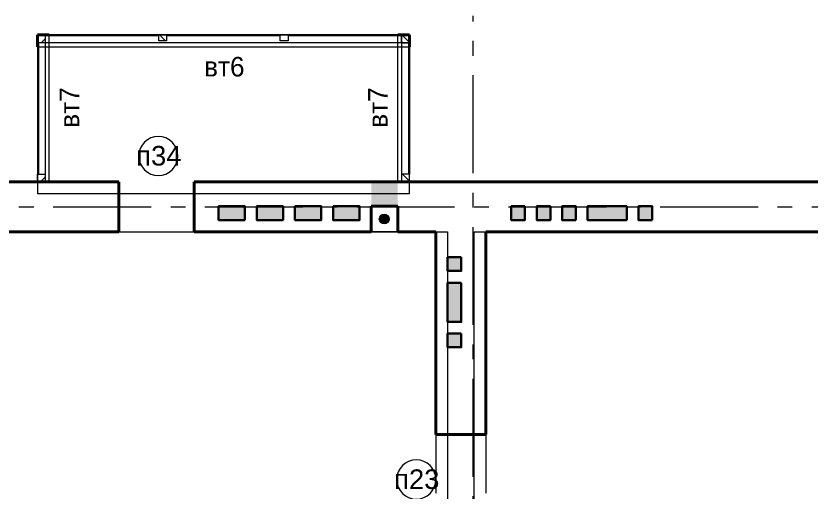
# Model space of a CAD drawing. Extents: x 436819 to 525027, y 24442 to 70197.
# Drawn here: x 448429 to 456552, y 65334 to 70197 of the extents above; entities that cross this region are included whole.
import ezdxf

# ---------------------------------------------------------------- set-up
doc = ezdxf.new("R2010")
doc.units = 0
doc.header["$MEASUREMENT"] = 0
doc.linetypes.add('Штриховая', pattern=[700, 600, -100])
doc.linetypes.add('Штрихштриховая', pattern=[1550, 1000, -200, 150, -200])
for name, color, linetype, lineweight, true_color in [('0_Ном_пера__102', 7, 'Continuous', 60, 0xcccccc), ('Колонны_Ном_пера__4', 7, 'Continuous', 20, 0x016515), ('Колонны_Ном_пера__92', 7, 'Continuous', 13, 0xbf8080), ('Маркеры двери_Ном_пера__3', 7, 'Continuous', 18, 0xdd5800), ('Маркеры окна_Ном_пера__3', 7, 'Continuous', 18, 0xdd5800), ('Окна ArchiCAD_Ном_пера__3', 7, 'Continuous', 18, 0xdd5800), ('Перекрытия_Ном_пера__4', 7, 'Continuous', 20, 0x016515)]:
    doc.layers.add(name, color=color, linetype=linetype, lineweight=lineweight, true_color=true_color)
for name, color, linetype in [('Двери ArchiCAD', 7, 'Continuous'), ('Интерьер- Перегородка', 7, 'Continuous'), ('Колонны', 7, 'Continuous'), ('Окна ArchiCAD', 7, 'Continuous'), ('Перекрытия', 7, 'Continuous')]:
    doc.layers.add(name, color=color, linetype=linetype)
for name, color, linetype, lineweight in [('Двери ArchiCAD_Ном_пера__1', 7, 'Continuous', 13), ('Двери ArchiCAD_Ном_пера__21', 7, 'Continuous', 20), ('Двери ArchiCAD_Ном_пера__41', 7, 'Continuous', 30), ('Двери ArchiCAD_Ном_пера__61', 7, 'Continuous', 40), ('Интерьер- Перегородка_Ном_пера__61', 7, 'Continuous', 40), ('Колонны_Ном_пера__19', 255, 'Continuous', 0), ('Колонны_Ном_пера__21', 7, 'Continuous', 20), ('Колонны_Ном_пера__41', 7, 'Continuous', 30), ('Маркеры двери_Ном_пера__7', 7, 'Continuous', 5), ('Маркеры окна_Ном_пера__7', 7, 'Continuous', 5), ('Окна ArchiCAD_Ном_пера__1', 7, 'Continuous', 13), ('Окна ArchiCAD_Ном_пера__12', 15, 'Continuous', 18), ('Окна ArchiCAD_Ном_пера__19', 255, 'Continuous', 0), ('Окна ArchiCAD_Ном_пера__61', 7, 'Continuous', 40), ('Перекрытия_Ном_пера__19', 255, 'Continuous', 0), ('Перекрытия_Ном_пера__21', 7, 'Continuous', 20)]:
    doc.layers.add(name, color=color, linetype=linetype, lineweight=lineweight)
doc.styles.add('СГЕНЕРИР_СТИЛЬ_1', font='')
doc.styles.add('СГЕНЕРИР_СТИЛЬ_2', font='')
doc.styles.get('СГЕНЕРИР_СТИЛЬ_1').set_extended_font_data('Century Gothic')
doc.styles.get('СГЕНЕРИР_СТИЛЬ_2').set_extended_font_data('Arial Кириллический')
pattern_1 = [(45, (133390.85, 87179.35), (-176.777, 176.777), []), (45, (133355.5, 87214.7), (-176.777, 176.777), []), (45, (133320.14, 87250.06), (-176.777, 176.777), [])]

# ---------------------------------------------------------------- blocks, each defined once
blk = doc.blocks.new('Перекрытие_147', base_point=(459698.9, 67992.7))
at = {"layer": 'Перекрытия_Ном_пера__19', "linetype": 'Continuous', "flags": 128}
blk.add_lwpolyline([(459698.9, 67992.7), (459698.9, 64192.7), (459698.9, 60612.7), (455429.1, 60612.7), (453108.9, 60612.7), (453108.9, 67992.7)], close=True, dxfattribs=at)
blk = doc.blocks.new('Перекрытие_12', base_point=(446548.9, 58267.7))
at = {"layer": 'Перекрытия_Ном_пера__19', "linetype": 'Continuous', "flags": 128}
blk.add_lwpolyline([(446548.9, 58267.7), (446548.9, 61292.7), (446548.9, 67992.7), (452838.9, 67992.7), (452838.9, 58202.7), (450058.9, 58202.7), (450058.9, 58267.7)], close=True, dxfattribs=at)
blk = doc.blocks.new('Перекрытие_545', base_point=(448648.9, 68382.7))
at = {"layer": 'Перекрытия_Ном_пера__21', "linetype": 'Continuous', "flags": 128}
blk.add_lwpolyline([(448648.9, 68382.7), (452448.9, 68382.7), (452448.9, 70002.7), (448648.9, 70002.7)], close=True, dxfattribs=at)
blk = doc.blocks.new('О Витрина 2 10_7', base_point=(133390.9, 87179.4))
at = {"layer": 'Окна ArchiCAD_Ном_пера__19', "linetype": 'Continuous'}
h = blk.add_hatch(dxfattribs=at)
h.set_pattern_fill('Алюминий', color=256, style=0, pattern_type=2)
h.set_pattern_definition(pattern_1)
h.paths.add_polyline_path([(131490.9, 87179.4), (131490.9, 87099.4), (131570.9, 87099.4), (131570.9, 87179.4)], flags=0)
h = blk.add_hatch(dxfattribs=at)
h.set_pattern_fill('Алюминий', color=256, style=0, pattern_type=2)
h.set_pattern_definition(pattern_1)
h.paths.add_polyline_path([(132730.9, 87179.4), (132730.9, 87119.4), (132810.9, 87119.4), (132810.9, 87179.4)], flags=0)
h = blk.add_hatch(dxfattribs=at)
h.set_pattern_fill('Алюминий', color=256, style=0, pattern_type=2)
h.set_pattern_definition(pattern_1)
h.paths.add_polyline_path([(133970.9, 87179.4), (133970.9, 87119.4), (134050.9, 87119.4), (134050.9, 87179.4)], flags=0)
h = blk.add_hatch(dxfattribs=at)
h.set_pattern_fill('Алюминий', color=256, style=0, pattern_type=2)
h.set_pattern_definition(pattern_1)
h.paths.add_polyline_path([(135210.9, 87179.4), (135210.9, 87099.4), (135290.9, 87099.4), (135290.9, 87179.4)], flags=0)
at = {"layer": 'Окна ArchiCAD_Ном_пера__1', "linetype": 'Continuous'}
for p, q in [((132730.9, 87179.4), (132730.9, 87119.4)), ((132810.9, 87179.4), (132730.9, 87179.4)), ((132810.9, 87119.4), (132810.9, 87179.4)), ((133970.9, 87179.4), (133970.9, 87119.4)), ((134050.9, 87179.4), (133970.9, 87179.4)), ((134050.9, 87119.4), (134050.9, 87179.4)), ((132730.9, 87119.4), (132810.9, 87119.4)), ((133970.9, 87119.4), (134050.9, 87119.4))]:
    blk.add_line(p, q, dxfattribs=at)
at = {"layer": 'Окна ArchiCAD_Ном_пера__3', "linetype": 'Continuous'}
for p, q in [((131490.9, 87179.4), (131490.9, 87099.4)), ((131570.9, 87179.4), (131490.9, 87179.4)), ((131570.9, 87099.4), (131570.9, 87179.4)), ((131570.9, 87179.4), (135210.9, 87179.4)), ((131570.9, 87169.4), (132730.9, 87169.4)), ((132810.9, 87169.4), (133970.9, 87169.4)), ((134050.9, 87169.4), (135210.9, 87169.4)), ((135210.9, 87179.4), (135210.9, 87099.4)), ((135290.9, 87179.4), (135210.9, 87179.4)), ((135290.9, 87099.4), (135290.9, 87179.4)), ((131490.9, 87099.4), (131570.9, 87099.4)), ((131570.9, 87099.4), (135210.9, 87099.4)), ((135210.9, 87099.4), (135290.9, 87099.4)), ((135290.9, 87059.4), (131490.9, 87059.4))]:
    blk.add_line(p, q, dxfattribs=at)
at = {"layer": 'Окна ArchiCAD_Ном_пера__61', "linetype": 'Continuous'}
for p, q in [((131490.9, 87179.4), (131490.9, 87059.4)), ((135290.9, 87179.4), (135290.9, 87059.4))]:
    blk.add_line(p, q, dxfattribs=at)
blk = doc.blocks.new('Маркер окна 12_15', base_point=(133390.9, 87179.4))
at = {"layer": 'Маркеры окна_Ном_пера__7', "linetype": 'Continuous', "insert": (133588.5, 87486.2), "char_height": 200, "attachment_point": 7, "rotation": 180, "style": 'СГЕНЕРИР_СТИЛЬ_1'}
blk.add_mtext('{вт6}', dxfattribs=at)
blk = doc.blocks.new('Стена_2733', base_point=(452448.9, 69942.7))
at = {"layer": 'Маркеры окна_Ном_пера__3', "linetype": 'Continuous', "rotation": 180}
blk.add_blockref('Маркер окна 12_15', (450548.9, 69882.7), dxfattribs=at)
at = {"layer": 'Окна ArchiCAD', "linetype": 'Continuous', "xscale": -1}
blk.add_blockref('О Витрина 2 10_7', (450548.9, 70002.7), dxfattribs=at)
blk = doc.blocks.new('О Витрина 2 10_8', base_point=(133390.9, 87179.4))
at = {"layer": 'Окна ArchiCAD_Ном_пера__19', "linetype": 'Continuous'}
h = blk.add_hatch(dxfattribs=at)
h.set_pattern_fill('Алюминий', color=256, style=0, pattern_type=2)
h.set_pattern_definition(pattern_1)
h.paths.add_polyline_path([(132640.9, 87179.4), (132640.9, 87099.4), (132720.9, 87099.4), (132720.9, 87179.4)], flags=0)
h = blk.add_hatch(dxfattribs=at)
h.set_pattern_fill('Алюминий', color=256, style=0, pattern_type=2)
h.set_pattern_definition(pattern_1)
h.paths.add_polyline_path([(134060.9, 87179.4), (134060.9, 87099.4), (134140.9, 87099.4), (134140.9, 87179.4)], flags=0)
at = {"layer": 'Окна ArchiCAD_Ном_пера__3', "linetype": 'Continuous'}
for p, q in [((132640.9, 87179.4), (132640.9, 87099.4)), ((132720.9, 87179.4), (132640.9, 87179.4)), ((132720.9, 87099.4), (132720.9, 87179.4)), ((132720.9, 87179.4), (134060.9, 87179.4)), ((132720.9, 87169.4), (134060.9, 87169.4)), ((134060.9, 87179.4), (134060.9, 87099.4)), ((134140.9, 87179.4), (134060.9, 87179.4)), ((134140.9, 87099.4), (134140.9, 87179.4)), ((132640.9, 87099.4), (132720.9, 87099.4)), ((132720.9, 87099.4), (134060.9, 87099.4)), ((134060.9, 87099.4), (134140.9, 87099.4)), ((134140.9, 87059.4), (132640.9, 87059.4))]:
    blk.add_line(p, q, dxfattribs=at)
at = {"layer": 'Окна ArchiCAD_Ном_пера__61', "linetype": 'Continuous'}
for p, q in [((132640.9, 87179.4), (132640.9, 87059.4)), ((134140.9, 87179.4), (134140.9, 87059.4))]:
    blk.add_line(p, q, dxfattribs=at)
blk = doc.blocks.new('Маркер окна 12_16', base_point=(133390.9, 87179.4))
at = {"layer": 'Маркеры окна_Ном_пера__7', "linetype": 'Continuous', "insert": (133588.5, 86956.7), "char_height": 200, "attachment_point": 7, "rotation": 180, "style": 'СГЕНЕРИР_СТИЛЬ_1'}
blk.add_mtext('{вт7}', dxfattribs=at)
blk = doc.blocks.new('Стена_2734', base_point=(452448.9, 69942.7))
at = {"layer": 'Маркеры окна_Ном_пера__3', "linetype": 'Continuous', "rotation": 270}
blk.add_blockref('Маркер окна 12_16', (452448.9, 69252.7), dxfattribs=at)
at = {"layer": 'Окна ArchiCAD', "linetype": 'Continuous', "rotation": 270}
blk.add_blockref('О Витрина 2 10_8', (452448.9, 69252.7), dxfattribs=at)
blk = doc.blocks.new('О Витрина 2 10_9', base_point=(133390.9, 87179.4))
at = {"layer": 'Окна ArchiCAD_Ном_пера__19', "linetype": 'Continuous'}
h = blk.add_hatch(dxfattribs=at)
h.set_pattern_fill('Алюминий', color=256, style=0, pattern_type=2)
h.set_pattern_definition(pattern_1)
h.paths.add_polyline_path([(132640.9, 87179.4), (132640.9, 87099.4), (132720.9, 87099.4), (132720.9, 87179.4)], flags=0)
h = blk.add_hatch(dxfattribs=at)
h.set_pattern_fill('Алюминий', color=256, style=0, pattern_type=2)
h.set_pattern_definition(pattern_1)
h.paths.add_polyline_path([(134060.9, 87179.4), (134060.9, 87099.4), (134140.9, 87099.4), (134140.9, 87179.4)], flags=0)
at = {"layer": 'Окна ArchiCAD_Ном_пера__3', "linetype": 'Continuous'}
for p, q in [((132640.9, 87179.4), (132640.9, 87099.4)), ((132720.9, 87179.4), (132640.9, 87179.4)), ((132720.9, 87099.4), (132720.9, 87179.4)), ((132720.9, 87179.4), (134060.9, 87179.4)), ((132720.9, 87169.4), (134060.9, 87169.4)), ((134060.9, 87179.4), (134060.9, 87099.4)), ((134140.9, 87179.4), (134060.9, 87179.4)), ((134140.9, 87099.4), (134140.9, 87179.4)), ((132640.9, 87099.4), (132720.9, 87099.4)), ((132720.9, 87099.4), (134060.9, 87099.4)), ((134060.9, 87099.4), (134140.9, 87099.4)), ((134140.9, 87059.4), (132640.9, 87059.4))]:
    blk.add_line(p, q, dxfattribs=at)
at = {"layer": 'Окна ArchiCAD_Ном_пера__61', "linetype": 'Continuous'}
for p, q in [((132640.9, 87179.4), (132640.9, 87059.4)), ((134140.9, 87179.4), (134140.9, 87059.4))]:
    blk.add_line(p, q, dxfattribs=at)
blk = doc.blocks.new('Маркер окна 12_17', base_point=(133390.9, 87179.4))
at = {"layer": 'Маркеры окна_Ном_пера__7', "linetype": 'Continuous', "insert": (133588.5, 87486.3), "char_height": 200, "attachment_point": 7, "rotation": 180, "style": 'СГЕНЕРИР_СТИЛЬ_1'}
blk.add_mtext('{вт7}', dxfattribs=at)
blk = doc.blocks.new('Стена_2735', base_point=(448648.9, 69942.7))
at = {"layer": 'Маркеры окна_Ном_пера__3', "linetype": 'Continuous', "rotation": 270}
blk.add_blockref('Маркер окна 12_17', (448768.9, 69252.7), dxfattribs=at)
at = {"layer": 'Окна ArchiCAD', "linetype": 'Continuous', "xscale": -1, "rotation": 90}
blk.add_blockref('О Витрина 2 10_9', (448648.9, 69252.7), dxfattribs=at)
blk = doc.blocks.new('Ниша 10_11', base_point=(133390.9, 87179.4))
at = {"layer": 'Окна ArchiCAD_Ном_пера__12', "linetype": 'Continuous'}
blk.add_line((133255.9, 87439.4), (133525.9, 87439.4), dxfattribs=at)
at = {"layer": 'Окна ArchiCAD_Ном_пера__61', "linetype": 'Continuous'}
for p, q in [((133255.9, 87439.4), (133255.9, 87179.4)), ((133525.9, 87179.4), (133525.9, 87439.4)), ((133255.9, 87179.4), (133525.9, 87179.4)), ((133255.9, 86929.4), (133525.9, 86929.4))]:
    blk.add_line(p, q, dxfattribs=at)
blk = doc.blocks.new('Стена_1212', base_point=(450248.9, 68502.7))
at = {"layer": 'Интерьер- Перегородка_Ном_пера__61', "linetype": 'Continuous'}
for p, q in [((452058.9, 68502.7), (450248.9, 68502.7)), ((461639.1, 68502.7), (452448.9, 68502.7)), ((450248.9, 67992.7), (452058.9, 67992.7)), ((452328.9, 67992.7), (452718.9, 67992.7)), ((453228.9, 67992.7), (459568.9, 67992.7))]:
    blk.add_line(p, q, dxfattribs=at)
at = {"layer": 'Окна ArchiCAD', "linetype": 'Continuous', "rotation": 179.9999999823156}
blk.add_blockref('Ниша 10_11', (452193.9, 68252.7), dxfattribs=at)
blk = doc.blocks.new('Дверной проем_19', base_point=(133390.9, 87179.4))
at = {"layer": 'Двери ArchiCAD_Ном_пера__61', "linetype": 'Continuous'}
for p, q in [((133005.9, 87179.4), (133005.9, 87479.4)), ((133775.9, 87179.4), (133775.9, 87479.4)), ((133005.9, 87179.4), (133005.9, 86969.4)), ((133775.9, 87179.4), (133775.9, 86969.4))]:
    blk.add_line(p, q, dxfattribs=at)
blk = doc.blocks.new('Маркер двери 12_22', base_point=(133390.9, 87179.4))
at = {"layer": 'Маркеры двери_Ном_пера__3', "linetype": 'Continuous'}
for start, end in [(0, 180), (180, 0)]:
    blk.add_arc((133411, 87443.3), 200, start, end, dxfattribs=at)
at = {"layer": 'Маркеры двери_Ном_пера__7', "linetype": 'Continuous', "insert": (133185.2, 87343.3), "char_height": 200, "attachment_point": 7, "style": 'СГЕНЕРИР_СТИЛЬ_2'}
blk.add_mtext('{п34}', dxfattribs=at)
blk = doc.blocks.new('Стена_1211', base_point=(446168.9, 68502.7))
at = {"layer": 'Интерьер- Перегородка_Ном_пера__61', "linetype": 'Continuous'}
for p, q in [((448648.9, 68502.7), (446168.9, 68502.7)), ((449478.9, 68502.7), (448768.9, 68502.7)), ((446678.9, 67992.7), (449478.9, 67992.7))]:
    blk.add_line(p, q, dxfattribs=at)
at = {"layer": 'Двери ArchiCAD', "linetype": 'Continuous', "xscale": -1, "rotation": 179.9999999026087}
blk.add_blockref('Дверной проем_19', (449863.9, 68292.7), dxfattribs=at)
at = {"layer": 'Маркеры двери_Ном_пера__3'}
blk.add_blockref('Маркер двери 12_22', (449863.9, 68502.7), dxfattribs=at)
blk = doc.blocks.new('Стена_1210', base_point=(452718.9, 68502.7))
at = {"layer": 'Интерьер- Перегородка_Ном_пера__61', "linetype": 'Continuous'}
for p, q in [((452718.9, 67992.7), (452718.9, 66548.4)), ((453228.9, 66548.4), (453228.9, 67992.7))]:
    blk.add_line(p, q, dxfattribs=at)
blk = doc.blocks.new('Проем дверной полуарочн 10_12', base_point=(133390.9, 87179.4))
at = {"layer": 'Двери ArchiCAD_Ном_пера__1', "linetype": 'Штриховая'}
for p, q in [((132931.1, 87179.4), (133850.6, 87179.4)), ((132931.1, 86669.4), (133850.6, 86669.4))]:
    blk.add_line(p, q, dxfattribs=at)
at = {"layer": 'Двери ArchiCAD_Ном_пера__61', "linetype": 'Continuous'}
for p, q in [((132931.1, 87179.4), (132931.1, 86669.4)), ((133850.6, 87179.4), (133850.6, 86669.4))]:
    blk.add_line(p, q, dxfattribs=at)
blk = doc.blocks.new('Маркер двери 12_20', base_point=(133390.9, 87179.4))
at = {"layer": 'Маркеры двери_Ном_пера__3', "linetype": 'Continuous'}
for start, end in [(0, 180), (180, 0)]:
    blk.add_arc((133390.9, 86469.4), 200, start, end, dxfattribs=at)
at = {"layer": 'Маркеры двери_Ном_пера__7', "linetype": 'Continuous', "insert": (133490.9, 86243.5), "char_height": 200, "attachment_point": 7, "rotation": 90, "style": 'СГЕНЕРИР_СТИЛЬ_2'}
blk.add_mtext('{п23}', dxfattribs=at)
blk = doc.blocks.new('Д1 Витрина 1 10_7', base_point=(133390.9, 87179.4))
at = {"layer": 'Двери ArchiCAD_Ном_пера__1', "linetype": 'Continuous'}
for p, q in [((132930.9, 87179.4), (132930.9, 87099.4)), ((132970.9, 87179.4), (132930.9, 87179.4)), ((132970.9, 87139.4), (132970.9, 87179.4)), ((133810.9, 87179.4), (133810.9, 87139.4)), ((133850.9, 87179.4), (133810.9, 87179.4)), ((133850.9, 87099.4), (133850.9, 87179.4)), ((132930.9, 87099.4), (132970.9, 87099.4)), ((132970.9, 87114), (132970.9, 87139.4)), ((132970.9, 87099.4), (132970.9, 87114)), ((133810.9, 87139.4), (133810.9, 87114)), ((133810.9, 87114), (133810.9, 87099.4)), ((133810.9, 87099.4), (133850.9, 87099.4))]:
    blk.add_line(p, q, dxfattribs=at)
at = {"layer": 'Двери ArchiCAD_Ном_пера__21', "linetype": 'Continuous'}
blk.add_line((132970.9, 87179.4), (133810.9, 88019.4), dxfattribs=at)
at = {"layer": 'Двери ArchiCAD_Ном_пера__41', "linetype": 'Continuous'}
blk.add_line((133810.9, 87179.4), (133810.9, 88019.4), dxfattribs=at)
at = {"layer": 'Двери ArchiCAD_Ном_пера__61', "linetype": 'Continuous'}
for p, q in [((132930.9, 87429.4), (132930.9, 86919.4)), ((133850.9, 87429.4), (133850.9, 86919.4))]:
    blk.add_line(p, q, dxfattribs=at)
blk = doc.blocks.new('Маркер двери 12_21', base_point=(133390.9, 87179.4))
at = {"layer": 'Маркеры двери_Ном_пера__3', "linetype": 'Continuous'}
for start, end in [(0, 180), (180, 0)]:
    blk.add_arc((133433.1, 86960.9), 200, start, end, dxfattribs=at)
at = {"layer": 'Маркеры двери_Ном_пера__7', "linetype": 'Continuous', "insert": (133533.1, 86730.5), "char_height": 200, "attachment_point": 7, "rotation": 90, "style": 'СГЕНЕРИР_СТИЛЬ_2'}
blk.add_mtext('{д3п}', dxfattribs=at)
blk = doc.blocks.new('Стена_1209', base_point=(452718.9, 66548.4))
at = {"layer": 'Интерьер- Перегородка_Ном_пера__61', "linetype": 'Continuous'}
for p, q in [((452718.9, 66548.4), (452718.9, 65922.7)), ((453228.9, 65922.7), (453228.9, 66548.4)), ((452718.9, 65003.2), (452718.9, 61532.7)), ((453228.9, 62412.7), (453228.9, 65003.2)), ((453228.9, 61532.7), (453228.9, 62162.7))]:
    blk.add_line(p, q, dxfattribs=at)
at = {"layer": 'Двери ArchiCAD', "linetype": 'Continuous', "xscale": -1}
for name, p, rotation in [('Проем дверной полуарочн 10_12', (452718.9, 65462.9), 90), ('Д1 Витрина 1 10_7', (452978.9, 61072.7), 270)]:
    blk.add_blockref(name, p, dxfattribs=dict(at, rotation=rotation))
at = {"layer": 'Маркеры двери_Ном_пера__3', "linetype": 'Continuous', "rotation": 270}
for name, p in [('Маркер двери 12_20', (453228.9, 65462.9)), ('Маркер двери 12_21', (453228.9, 61072.7))]:
    blk.add_blockref(name, p, dxfattribs=at)
blk = doc.blocks.new('Колонна_429', base_point=(454858.9, 68182.7))
at = {"layer": 'Колонны_Ном_пера__92', "linetype": 'Continuous'}
blk.add_hatch(color=256, dxfattribs=at).paths.add_polyline_path([(454928.9, 68112.7), (454928.9, 68252.7), (454788.9, 68252.7), (454788.9, 68112.7)], flags=0)
at = {"layer": 'Колонны_Ном_пера__41', "linetype": 'Continuous', "flags": 128}
blk.add_lwpolyline([(454928.9, 68112.7), (454928.9, 68252.7), (454788.9, 68252.7), (454788.9, 68112.7)], close=True, dxfattribs=at)
blk = doc.blocks.new('Колонна_428', base_point=(454468.9, 68182.7))
at = {"layer": 'Колонны_Ном_пера__92', "linetype": 'Continuous'}
blk.add_hatch(color=256, dxfattribs=at).paths.add_polyline_path([(454668.9, 68112.7), (454668.9, 68252.7), (454268.9, 68252.7), (454268.9, 68112.7)], flags=0)
at = {"layer": 'Колонны_Ном_пера__41', "linetype": 'Continuous', "flags": 128}
blk.add_lwpolyline([(454668.9, 68112.7), (454668.9, 68252.7), (454268.9, 68252.7), (454268.9, 68112.7)], close=True, dxfattribs=at)
blk = doc.blocks.new('Колонна_427', base_point=(454078.9, 68182.7))
at = {"layer": 'Колонны_Ном_пера__92', "linetype": 'Continuous'}
blk.add_hatch(color=256, dxfattribs=at).paths.add_polyline_path([(454148.9, 68112.7), (454148.9, 68252.7), (454008.9, 68252.7), (454008.9, 68112.7)], flags=0)
at = {"layer": 'Колонны_Ном_пера__41', "linetype": 'Continuous', "flags": 128}
blk.add_lwpolyline([(454148.9, 68112.7), (454148.9, 68252.7), (454008.9, 68252.7), (454008.9, 68112.7)], close=True, dxfattribs=at)
blk = doc.blocks.new('Колонна_426', base_point=(452908.9, 67662.7))
at = {"layer": 'Колонны_Ном_пера__92', "linetype": 'Continuous'}
blk.add_hatch(color=256, dxfattribs=at).paths.add_polyline_path([(452978.9, 67732.7), (452838.9, 67732.7), (452838.9, 67592.7), (452978.9, 67592.7)], flags=0)
at = {"layer": 'Колонны_Ном_пера__41', "linetype": 'Continuous', "flags": 128}
blk.add_lwpolyline([(452978.9, 67732.7), (452838.9, 67732.7), (452838.9, 67592.7), (452978.9, 67592.7)], close=True, dxfattribs=at)
blk = doc.blocks.new('Колонна_425', base_point=(452908.9, 67272.7))
at = {"layer": 'Колонны_Ном_пера__92', "linetype": 'Continuous'}
blk.add_hatch(color=256, dxfattribs=at).paths.add_polyline_path([(452978.9, 67472.7), (452838.9, 67472.7), (452838.9, 67072.7), (452978.9, 67072.7)], flags=0)
at = {"layer": 'Колонны_Ном_пера__41', "linetype": 'Continuous', "flags": 128}
blk.add_lwpolyline([(452978.9, 67472.7), (452838.9, 67472.7), (452838.9, 67072.7), (452978.9, 67072.7)], close=True, dxfattribs=at)
blk = doc.blocks.new('Колонна_424', base_point=(452908.9, 66882.7))
at = {"layer": 'Колонны_Ном_пера__92', "linetype": 'Continuous'}
blk.add_hatch(color=256, dxfattribs=at).paths.add_polyline_path([(452978.9, 66952.7), (452838.9, 66952.7), (452838.9, 66812.7), (452978.9, 66812.7)], flags=0)
at = {"layer": 'Колонны_Ном_пера__41', "linetype": 'Continuous', "flags": 128}
blk.add_lwpolyline([(452978.9, 66952.7), (452838.9, 66952.7), (452838.9, 66812.7), (452978.9, 66812.7)], close=True, dxfattribs=at)
blk = doc.blocks.new('Колонна_228', base_point=(452191, 68122.7))
at = {"layer": 'Колонны_Ном_пера__19', "linetype": 'Continuous'}
blk.add_hatch(color=256, dxfattribs=at).paths.add_polyline_path([(452141, 68122.7, 0.414214), (452191, 68072.7, 0.414214), (452241, 68122.7, 0.414214), (452191, 68172.7, 0.414214)], flags=0)
at = {"layer": 'Колонны_Ном_пера__21', "linetype": 'Continuous'}
blk.add_circle((452191, 68122.7), 50, dxfattribs=at)
blk = doc.blocks.new('Колонна_207', base_point=(451803.9, 68182.7))
at = {"layer": 'Колонны_Ном_пера__4', "linetype": 'Continuous'}
blk.add_hatch(color=256, dxfattribs=at).paths.add_polyline_path([(451668.9, 68252.7), (451668.9, 68112.7), (451938.9, 68112.7), (451938.9, 68252.7)], flags=0)
at = {"layer": 'Колонны_Ном_пера__41', "linetype": 'Continuous', "flags": 128}
blk.add_lwpolyline([(451668.9, 68252.7), (451668.9, 68112.7), (451938.9, 68112.7), (451938.9, 68252.7)], close=True, dxfattribs=at)
blk = doc.blocks.new('Колонна_208', base_point=(453558.9, 68182.7))
at = {"layer": 'Колонны_Ном_пера__4', "linetype": 'Continuous'}
blk.add_hatch(color=256, dxfattribs=at).paths.add_polyline_path([(453628.9, 68252.7), (453488.9, 68252.7), (453488.9, 68112.7), (453628.9, 68112.7)], flags=0)
at = {"layer": 'Колонны_Ном_пера__41', "linetype": 'Continuous', "flags": 128}
blk.add_lwpolyline([(453628.9, 68252.7), (453488.9, 68252.7), (453488.9, 68112.7), (453628.9, 68112.7)], close=True, dxfattribs=at)
blk = doc.blocks.new('Колонна_649', base_point=(451413.9, 68182.7))
at = {"layer": 'Колонны_Ном_пера__4', "linetype": 'Continuous'}
blk.add_hatch(color=256, dxfattribs=at).paths.add_polyline_path([(451278.9, 68252.7), (451278.9, 68112.7), (451548.9, 68112.7), (451548.9, 68252.7)], flags=0)
at = {"layer": 'Колонны_Ном_пера__41', "linetype": 'Continuous', "flags": 128}
blk.add_lwpolyline([(451278.9, 68252.7), (451278.9, 68112.7), (451548.9, 68112.7), (451548.9, 68252.7)], close=True, dxfattribs=at)
blk = doc.blocks.new('Колонна_679', base_point=(451023.9, 68182.7))
at = {"layer": 'Колонны_Ном_пера__19', "linetype": 'Continuous'}
blk.add_hatch(color=256, dxfattribs=at).paths.add_polyline_path([(451158.9, 68112.7), (451158.9, 68252.7), (450888.9, 68252.7), (450888.9, 68112.7)], flags=0)
at = {"layer": 'Колонны_Ном_пера__41', "linetype": 'Continuous', "flags": 128}
blk.add_lwpolyline([(451158.9, 68112.7), (451158.9, 68252.7), (450888.9, 68252.7), (450888.9, 68112.7)], close=True, dxfattribs=at)
blk = doc.blocks.new('Колонна_680', base_point=(450633.9, 68182.7))
at = {"layer": 'Колонны_Ном_пера__19', "linetype": 'Continuous'}
blk.add_hatch(color=256, dxfattribs=at).paths.add_polyline_path([(450768.9, 68112.7), (450768.9, 68252.7), (450498.9, 68252.7), (450498.9, 68112.7)], flags=0)
at = {"layer": 'Колонны_Ном_пера__41', "linetype": 'Continuous', "flags": 128}
blk.add_lwpolyline([(450768.9, 68112.7), (450768.9, 68252.7), (450498.9, 68252.7), (450498.9, 68112.7)], close=True, dxfattribs=at)
blk = doc.blocks.new('Колонна_1533', base_point=(453818.9, 68182.7))
at = {"layer": 'Колонны_Ном_пера__19', "linetype": 'Continuous'}
blk.add_hatch(color=256, dxfattribs=at).paths.add_polyline_path([(453888.9, 68252.7), (453748.9, 68252.7), (453748.9, 68112.7), (453888.9, 68112.7)], flags=0)
at = {"layer": 'Колонны_Ном_пера__41', "linetype": 'Continuous', "flags": 128}
blk.add_lwpolyline([(453888.9, 68252.7), (453748.9, 68252.7), (453748.9, 68112.7), (453888.9, 68112.7)], close=True, dxfattribs=at)
blk = doc.blocks.new('Линия_1378', base_point=(460660.4, 68242.7))
at = {"layer": 'Перекрытия_Ном_пера__4', "linetype": 'Штрихштриховая'}
blk.add_line((460660.4, 68242.7), (439871.5, 68242.7), dxfattribs=at)
blk = doc.blocks.new('Линия_1377', base_point=(453098.9, 38741.2))
at = {"layer": 'Перекрытия_Ном_пера__4', "linetype": 'Штрихштриховая'}
blk.add_line((453098.9, 39141.2), (453098.9, 70197.4), dxfattribs=at)

msp = doc.modelspace()

# ---------------------------------------------------------------- hatches: boundary and pattern name
at = {"layer": '0_Ном_пера__102', "linetype": 'Continuous'}
msp.add_hatch(color=256, dxfattribs=at).paths.add_polyline_path([(452058.9, 68252.7), (452328.9, 68252.7), (452328.9, 68502.7), (452058.9, 68502.7)], flags=0)

# ---------------------------------------------------------------- block references
for name, p in [('Стена_2733', (452448.9, 69942.7)), ('Стена_2735', (448648.9, 69942.7)), ('Стена_2734', (452448.9, 69942.7))]:
    msp.add_blockref(name, p)
at = {"layer": 'Интерьер- Перегородка'}
for name, p in [('Стена_1211', (446168.9, 68502.7)), ('Стена_1212', (450248.9, 68502.7)), ('Стена_1210', (452718.9, 68502.7)), ('Стена_1209', (452718.9, 66548.4))]:
    msp.add_blockref(name, p, dxfattribs=at)
at = {"layer": 'Колонны'}
for name, p in [('Колонна_680', (450633.9, 68182.7)), ('Колонна_679', (451023.9, 68182.7)), ('Колонна_649', (451413.9, 68182.7)), ('Колонна_207', (451803.9, 68182.7)), ('Колонна_208', (453558.9, 68182.7)), ('Колонна_1533', (453818.9, 68182.7)), ('Колонна_427', (454078.9, 68182.7)), ('Колонна_428', (454468.9, 68182.7)), ('Колонна_429', (454858.9, 68182.7)), ('Колонна_228', (452191, 68122.7)), ('Колонна_426', (452908.9, 67662.7)), ('Колонна_425', (452908.9, 67272.7)), ('Колонна_424', (452908.9, 66882.7))]:
    msp.add_blockref(name, p, dxfattribs=at)
at = {"layer": 'Перекрытия', "linetype": 'Штрихштриховая'}
for name, p in [('Линия_1377', (453098.9, 38741.2)), ('Линия_1378', (460660.4, 68242.7))]:
    msp.add_blockref(name, p, dxfattribs=at)
at = {"layer": 'Перекрытия', "linetype": 'Continuous'}
for name, p in [('Перекрытие_545', (448648.9, 68382.7)), ('Перекрытие_12', (446548.9, 58267.7)), ('Перекрытие_147', (459698.9, 67992.7))]:
    msp.add_blockref(name, p, dxfattribs=at)

doc.saveas('drawing.dxf')
